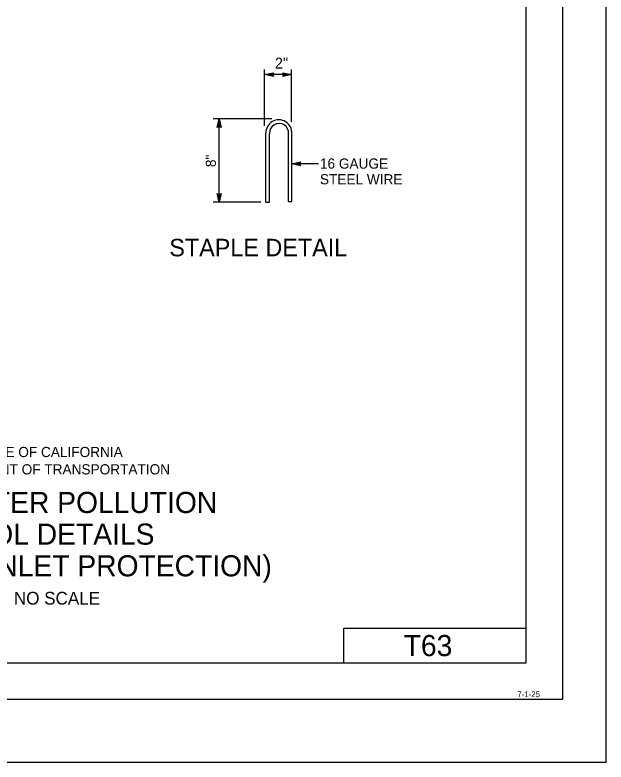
# Model space of a CAD drawing. Extents: x -894 to 866, y -472 to 714.
# Drawn here: x 460 to 866, y -472 to 41 of the extents above; entities that cross this region are included whole.
import ezdxf

# ---------------------------------------------------------------- set-up
doc = ezdxf.new("R2010")
doc.units = 0
for name, color, linetype in [('border_INSIDE-BORDER-anno', 7, 'Continuous'), ('border_PLOTTING-ELEMENTS', 7, 'Continuous'), ('border_rw_22x34_Cut_Lines', 7, 'Continuous'), ('border_SHEET', 7, 'Continuous'), ('border_WITHIN-BORDER-anno', 7, 'Continuous'), ('temp_CONSTRUCTION', 7, 'Continuous'), ('temp_CONSTRUCTION-anno', 7, 'Continuous')]:
    doc.layers.add(name, color=color, linetype=linetype)

msp = doc.modelspace()

# ---------------------------------------------------------------- linework, layer by layer
at = {"layer": 'border_PLOTTING-ELEMENTS'}
for points in [[(-894.04, -472.44), (865.96, -472.44), (865.96, 713.56), (-894.04, 713.56)], [(-864.04, 670.56), (835.96, 670.56), (835.96, -429.44), (-864.04, -429.44)]]:
    msp.add_lwpolyline(points, close=True, dxfattribs=at)
at = {"layer": 'border_rw_22x34_Cut_Lines'}
msp.add_lwpolyline([(-864.04, 670.56), (835.96, 670.56), (835.96, -429.44), (-864.04, -429.44)], close=True, dxfattribs=at)
at = {"layer": 'border_SHEET'}
for p, q in [((810.96, 645.56), (810.96, -404.44)), ((685.93, -404.44), (685.93, -380.44)), ((685.93, -380.44), (810.93, -380.44)), ((810.96, -404.44), (-814.04, -404.44))]:
    msp.add_line(p, q, dxfattribs=at)
at = {"layer": 'temp_CONSTRUCTION'}
for p, q in [((632.3, -87.89), (632.3, -40.67)), ((634.77, -87.89), (634.77, -40.81)), ((647.97, -87.43), (647.97, -40.98)), ((650.15, -87.43), (650.15, -40.89)), ((632.3, -87.89), (634.77, -87.89)), ((647.97, -87.43), (650.15, -87.43))]:
    msp.add_line(p, q, dxfattribs=at)
for centre, major_axis in [((641.23, -40.35), (0, -8.93)), ((641.37, -40.58), (0, -6.61))]:
    msp.add_ellipse(centre, major_axis=major_axis, ratio=0.999991, start_param=1.510257, end_param=4.748244, dxfattribs=at)
at = {"layer": 'temp_CONSTRUCTION-anno'}
for p, q in [((631.49, -35.56), (631.49, 3.08)), ((631.5, -0.38), (637.5, 0.95)), ((632.89, -0.38), (637.26, 0.59)), ((634.26, -0.38), (637.08, 0.25)), ((637.5, 0.95), (636.7, -0.38)), ((637.5, 0.95), (637.5, 0.95)), ((644.73, -0.38), (643.93, 0.96)), ((643.93, 0.96), (643.93, 0.96)), ((643.93, 0.96), (649.93, -0.38)), ((644.15, 0.61), (648.55, -0.38)), ((644.38, 0.25), (647.17, -0.38)), ((649.93, -32.83), (649.93, 3.08)), ((649.93, -0.38), (631.49, -0.38)), ((637.5, -1.72), (631.5, -0.38)), ((631.5, -0.38), (631.5, -0.38)), ((637.28, -1.36), (632.88, -0.38)), ((637.05, -1), (634.26, -0.38)), ((635.64, -0.38), (636.85, -0.11)), ((636.87, -0.66), (635.64, -0.38)), ((636.7, -0.38), (637.5, -1.72)), ((637.5, -1.72), (637.5, -1.72)), ((649.93, -0.38), (643.93, -1.71)), ((643.93, -1.71), (644.73, -0.38)), ((643.93, -1.71), (643.93, -1.71)), ((648.54, -0.38), (644.16, -1.35)), ((647.17, -0.38), (644.34, -1)), ((644.56, -0.1), (645.78, -0.38)), ((645.78, -0.38), (644.58, -0.64)), ((649.93, -0.38), (649.93, -0.38)), ((636.32, -30.69), (596.1, -30.69)), ((598.85, -36.69), (600.19, -30.69)), ((600.19, -88.04), (600.19, -30.69)), ((600.19, -30.69), (600.19, -30.69)), ((600.19, -30.69), (601.52, -36.69)), ((600.19, -35.89), (598.85, -36.69)), ((599.21, -36.47), (600.19, -32.07)), ((599.57, -36.23), (600.19, -33.45)), ((599.92, -36.06), (600.19, -34.83)), ((600.19, -33.45), (600.82, -36.27)), ((600.19, -34.83), (600.46, -36.04)), ((601.52, -36.69), (600.19, -35.89)), ((600.2, -32.08), (601.16, -36.45)), ((598.85, -36.69), (598.85, -36.69)), ((601.52, -36.69), (601.52, -36.69)), ((650.15, -61.66), (656.15, -60.33)), ((651.54, -61.65), (655.91, -60.69)), ((652.91, -61.66), (655.73, -61.03)), ((654.29, -61.66), (655.5, -61.39)), ((656.15, -60.33), (655.35, -61.66)), ((656.15, -60.33), (656.15, -60.33)), ((668.43, -61.66), (650.15, -61.66)), ((656.15, -63), (650.15, -61.66)), ((650.15, -61.66), (650.15, -61.66)), ((655.93, -62.64), (651.53, -61.66)), ((655.7, -62.28), (652.91, -61.66)), ((655.52, -61.93), (654.29, -61.66)), ((655.35, -61.66), (656.15, -63)), ((656.15, -63), (656.15, -63)), ((600.19, -88.04), (598.86, -82.04)), ((598.86, -82.04), (598.86, -82.04)), ((598.86, -82.04), (600.19, -82.84)), ((600.19, -82.84), (601.53, -82.04)), ((601.53, -82.04), (600.19, -88.04)), ((601.53, -82.04), (601.53, -82.04)), ((600.19, -86.65), (599.22, -82.27)), ((600.2, -85.28), (599.57, -82.45)), ((600.2, -83.89), (599.93, -82.69)), ((601.18, -82.26), (600.19, -86.66)), ((600.82, -82.49), (600.2, -85.28)), ((600.47, -82.67), (600.2, -83.89)), ((628.85, -88.04), (596.1, -88.04)), ((600.19, -88.04), (600.19, -88.04))]:
    msp.add_line(p, q, dxfattribs=at)

# ---------------------------------------------------------------- texts
at = {"layer": 'border_INSIDE-BORDER-anno'}
for s, height, p in [('STATE OF CALIFORNIA', 7, (429.52, -263.02)), ('DEPARTMENT OF TRANSPORTATION', 7, (397.52, -274.92)), ('TEMPORARY WATER POLLUTION', 14.5, (285.42, -301.42)), ('CONTROL DETAILS', 14.5, (374.81, -323.17)), ('(TEMPORARY DRAINAGE INLET PROTECTION)', 14.5, (201.22, -344.92)), ('NO SCALE', 8.75, (459.3, -364.3))]:
    msp.add_text(s, height=height, dxfattribs=at).set_placement(p)
at = {"layer": 'border_WITHIN-BORDER-anno'}
for s, height, p in [('T63', 14.5, (726.97, -399.69)), ('7-1-25', 4, (805.09, -427.86))]:
    msp.add_text(s, height=height, dxfattribs=at).set_placement(p)
at = {"layer": 'temp_CONSTRUCTION-anno'}
for s, height, p in [('2"', 7.5, (638.5, 3.76)), ('16 GAUGE', 7, (669.45, -64.96)), ('STEEL WIRE', 7, (669.45, -75.71)), ('STAPLE DETAIL', 12, (566.02, -125.14))]:
    msp.add_text(s, height=height, dxfattribs=at).set_placement(p)
msp.add_text('8"', height=7, rotation=90, dxfattribs=at).set_placement((597.98, -63.88))

doc.saveas('drawing.dxf')
